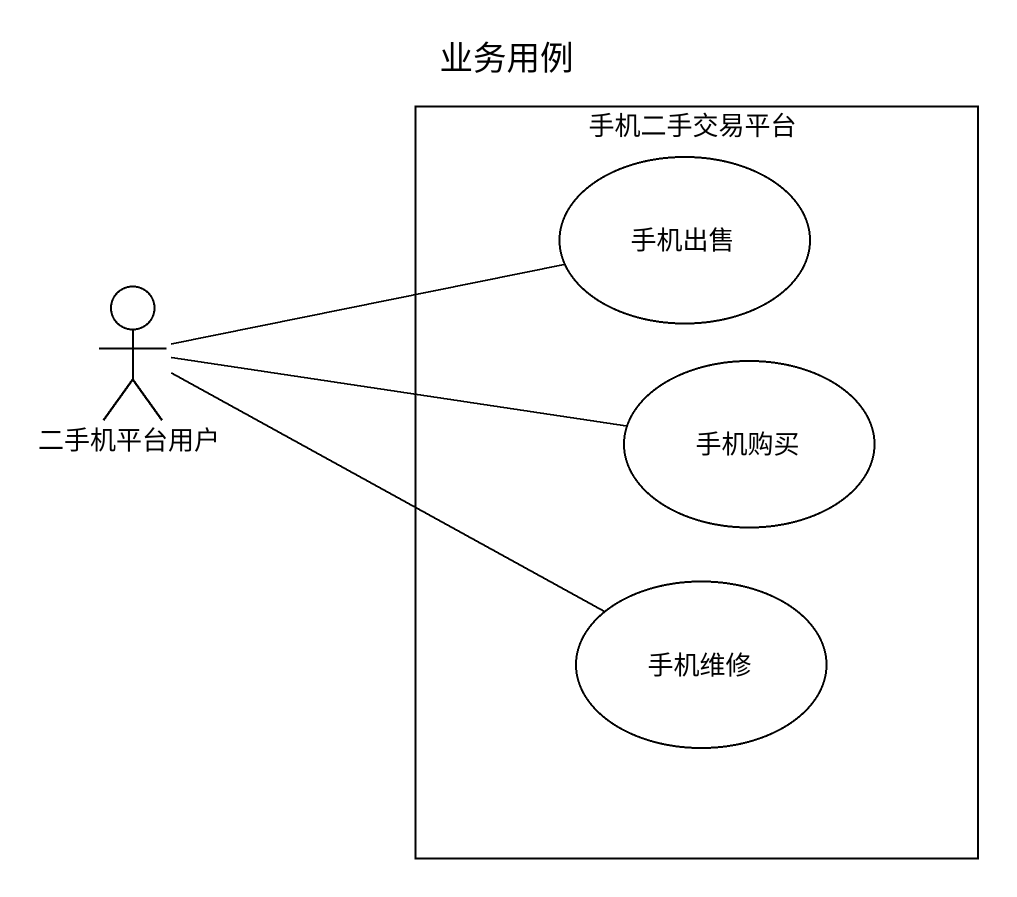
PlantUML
@startuml
title 业务用例
rectangle 手机二手交易平台 {
  usecase 手机出售
  usecase 手机购买
  usecase 手机维修
}
actor 二手机平台用户
二手机平台用户 -right- 手机出售
二手机平台用户 -right- 手机购买
二手机平台用户 -right- 手机维修
@enduml
